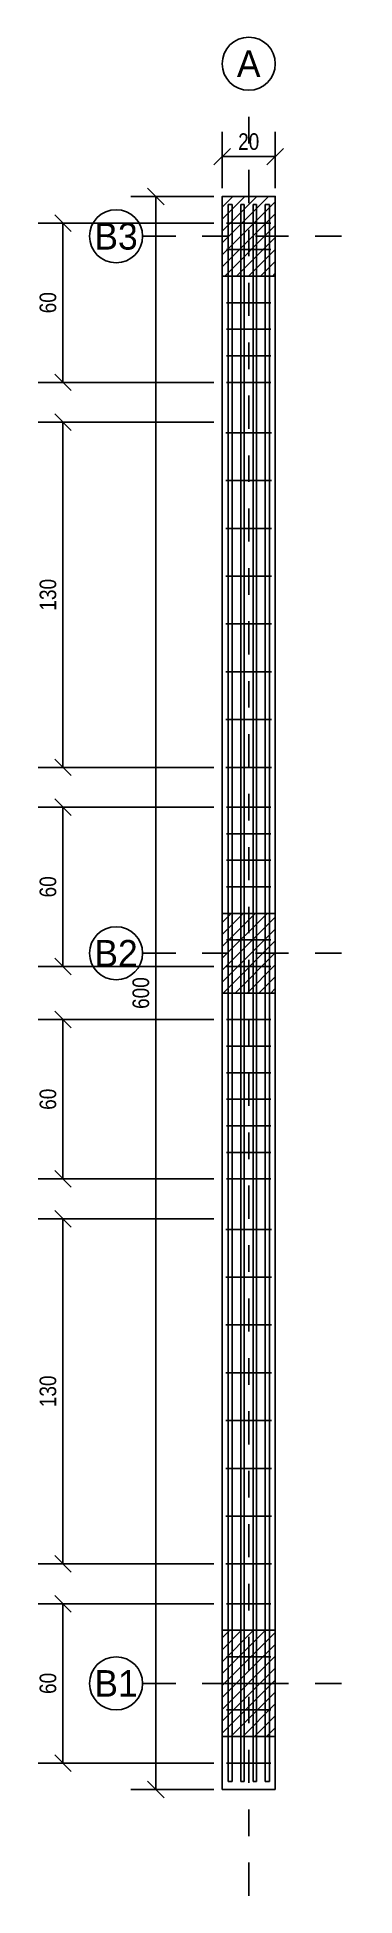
# Model space of a CAD drawing. Header units: metres. Extents: x 1.3 to 2.5, y 2.6 to 9.6.
import ezdxf
from ezdxf.enums import TextEntityAlignment as Align

# ---------------------------------------------------------------- set-up
doc = ezdxf.new("R2010")
doc.units = ezdxf.units.M
doc.linetypes.add('CENTER', pattern=[0.2, 0.125, -0.025, 0.025, -0.025])
doc.styles.add('OpenSansCondensed-Light', font='OpenSansCondensed-Light.ttf')
doc.dimstyles.new('EZ_M_25_H25_CM', dxfattribs={"dimtxt": 0.0625, "dimasz": 0.0625, "dimexe": 0.09375, "dimexo": 0.03125, "dimgap": 0.025, "dimtad": 1, "dimlfac": 100, "dimzin": 12, "dimdsep": 46, "dimtxsty": 'OpenSansCondensed-Light', "dimtsz": 0.03125, "dimcen": 2.5, "dimazin": 3, "dimtfac": 0.5, "dimtmove": 2, "dimatfit": 3})

msp = doc.modelspace()

# ---------------------------------------------------------------- hatches: boundary and pattern name
h = msp.add_hatch()
h.set_pattern_fill('ANSI31', scale=0.01)
h.paths.add_polyline_path([(2, 8.7), (2.2, 8.7), (2.2, 9), (2, 9)])
h = msp.add_hatch()
h.set_pattern_fill('ANSI31', scale=0.01)
h.paths.add_polyline_path([(2, 6), (2.2, 6), (2.2, 6.3), (2, 6.3)])
h = msp.add_hatch()
h.set_pattern_fill('ANSI31', scale=0.01)
h.paths.add_polyline_path([(2, 3.2), (2.2, 3.2), (2.2, 3.6), (2, 3.6)])

# ---------------------------------------------------------------- linework, layer by layer
at = {"linetype": 'CENTER'}
for p, q in [((2.1, 2.6), (2.1, 9.4)), ((1.7, 8.85), (2.5, 8.85)), ((1.7, 6.15), (2.5, 6.15)), ((1.7, 3.4), (2.5, 3.4))]:
    msp.add_line(p, q, dxfattribs=at)
for p, q in [((2, 3), (2, 9)), ((2, 9), (2.2, 9)), ((2.022, 3.03), (2.022, 8.97)), ((2.038, 8.97), (2.022, 8.97)), ((2.038, 3.03), (2.038, 8.97)), ((2.07067, 3.03), (2.07067, 8.97)), ((2.08267, 8.97), (2.07067, 8.97)), ((2.08267, 3.03), (2.08267, 8.97)), ((2.11733, 3.03), (2.11733, 8.97)), ((2.12933, 8.97), (2.11733, 8.97)), ((2.12933, 3.03), (2.12933, 8.97)), ((2.162, 3.03), (2.162, 8.97)), ((2.178, 8.97), (2.162, 8.97)), ((2.178, 3.03), (2.178, 8.97)), ((2.2, 3), (2.2, 9)), ((2.184, 8.9), (2.016, 8.9)), ((2.184, 8.8), (2.016, 8.8)), ((2.184, 8.7), (2.016, 8.7)), ((2.184, 8.6), (2.016, 8.6)), ((2.184, 8.5), (2.016, 8.5)), ((2.184, 8.4), (2.016, 8.4)), ((2.184, 8.3), (2.016, 8.3)), ((2.186, 8.11), (2.014, 8.11)), ((2.186, 7.93), (2.014, 7.93)), ((2.186, 7.75), (2.014, 7.75)), ((2.186, 7.57), (2.014, 7.57)), ((2.186, 7.39), (2.014, 7.39)), ((2.186, 7.21), (2.014, 7.21)), ((2.186, 7.03), (2.014, 7.03)), ((2.186, 6.85), (2.014, 6.85)), ((2.184, 6.7), (2.016, 6.7)), ((2.184, 6.6), (2.016, 6.6)), ((2.184, 6.5), (2.016, 6.5)), ((2.184, 6.4), (2.016, 6.4)), ((2.184, 6.3), (2.016, 6.3)), ((2.184, 6.2), (2.016, 6.2)), ((2.184, 6.1), (2.016, 6.1)), ((2.184, 5.9), (2.016, 5.9)), ((2.184, 5.8), (2.016, 5.8)), ((2.184, 5.7), (2.016, 5.7)), ((2.184, 5.6), (2.016, 5.6)), ((2.184, 5.5), (2.016, 5.5)), ((2.184, 5.4), (2.016, 5.4)), ((2.184, 5.3), (2.016, 5.3)), ((2.186, 5.11), (2.014, 5.11)), ((2.186, 4.93), (2.014, 4.93)), ((2.186, 4.75), (2.014, 4.75)), ((2.186, 4.57), (2.014, 4.57)), ((2.186, 4.39), (2.014, 4.39)), ((2.186, 4.21), (2.014, 4.21)), ((2.186, 4.03), (2.014, 4.03)), ((2.186, 3.85), (2.014, 3.85)), ((2.184, 3.7), (2.016, 3.7)), ((2.184, 3.6), (2.016, 3.6)), ((2.184, 3.5), (2.016, 3.5)), ((2.184, 3.4), (2.016, 3.4)), ((2.184, 3.3), (2.016, 3.3)), ((2.184, 3.2), (2.016, 3.2)), ((2.184, 3.1), (2.016, 3.1)), ((2.038, 3.03), (2.022, 3.03)), ((2.08267, 3.03), (2.07067, 3.03)), ((2.12933, 3.03), (2.11733, 3.03)), ((2.178, 3.03), (2.162, 3.03)), ((2, 3), (2.2, 3))]:
    msp.add_line(p, q)
for points in [[(2, 8.7), (2.2, 8.7), (2.2, 9), (2, 9), (2, 8.7)], [(2, 6), (2.2, 6), (2.2, 6.3), (2, 6.3), (2, 6)], [(2, 3.2), (2.2, 3.2), (2.2, 3.6), (2, 3.6), (2, 3.2)]]:
    msp.add_lwpolyline(points)
for centre in [(2.1, 9.5), (1.6, 8.85), (1.6, 6.15), (1.6, 3.4)]:
    msp.add_circle(centre, 0.1)

# ---------------------------------------------------------------- texts
for s, p in [('A', (2.1, 9.5)), ('B3', (1.6, 8.85)), ('B2', (1.6, 6.15)), ('B1', (1.6, 3.4))]:
    msp.add_text(s, height=0.1).set_placement(p, align=Align.MIDDLE_CENTER)

# ---------------------------------------------------------------- dimensions: what is measured, and where the dimension line sits
msp.add_linear_dim(base=(2, 9.15), p1=(2, 9), p2=(2.2, 9), dimstyle='EZ_M_25_H25_CM').render()
for base, p1, p2 in [((1.75, 3), (2, 3), (2, 9)), ((1.4, 8.3), (2, 8.3), (2, 8.9)), ((1.4, 6.85), (2, 6.85), (2, 8.15)), ((1.4, 6.1), (2, 6.1), (2, 6.7)), ((1.4, 5.3), (2, 5.3), (2, 5.9)), ((1.4, 3.85), (2, 3.85), (2, 5.15)), ((1.4, 3.1), (2, 3.1), (2, 3.7))]:
    msp.add_linear_dim(base=base, p1=p1, p2=p2, angle=90, dimstyle='EZ_M_25_H25_CM').render()

doc.saveas('drawing.dxf')
